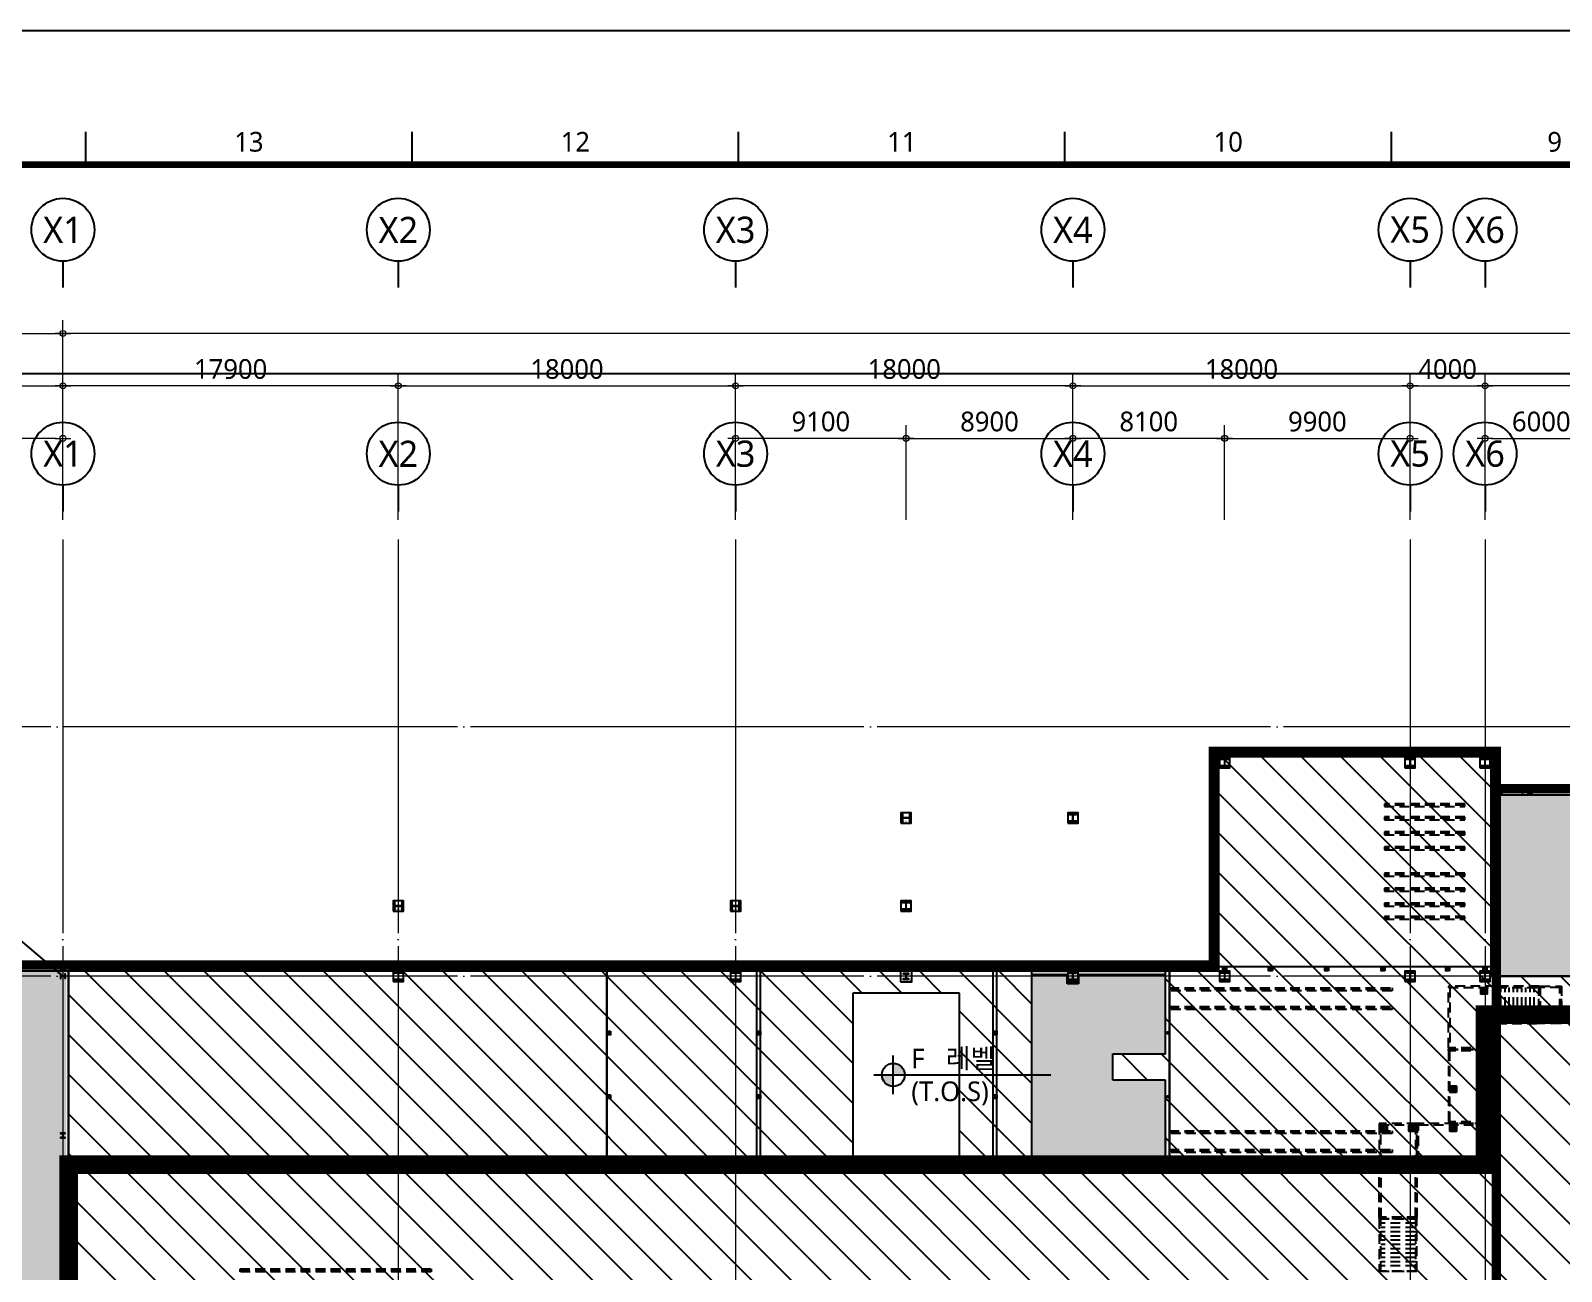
# Model space of a CAD drawing. Header units: millimetres. Extents: x -17369 to 294000, y -718917 to 220315.
# Drawn here: x 57725 to 139422, y -242100 to -175892 of the extents above; entities that cross this region are included whole.
import ezdxf
from ezdxf.enums import TextEntityAlignment as Align

# ---------------------------------------------------------------- set-up
doc = ezdxf.new("R2010")
doc.units = ezdxf.units.MM
doc.header["$LTSCALE"] = 350
for name, pattern in [('CEN', [62, 60, -1, 0, -1]), ('H1', [1, 0.5, -0.5]), ('H12', [3, 2, -1]), ('HID', [2.3, 1.5, -0.8]), ('X-200-S-COL$0$CEN', [62, 60, -1, 0, -1]), ('X-200-S-COL$0$HID', [2.3, 1.5, -0.8])]:
    doc.linetypes.add(name, pattern=pattern)
doc.layers.get('Defpoints').update_dxf_attribs({"color": 181})
for name, color, linetype in [('0-THK200 RC SLAB영역', 51, 'H12'), ('0-THK200 SFRC SLAB영역', 211, 'H12'), ('0-THK300 RC SFRC SLAB영역', 2, 'H12'), ('0-하중영역-AGV', 1, 'H1'), ('0_RC-SLAB', 7, 'Continuous'), ('0_SFRC-SLAB', 3, 'Continuous'), ('Bolt', 142, 'Continuous'), ('Bubble', 3, 'Continuous'), ('CenA', 13, 'CEN'), ('FORM$0$KIA-Form$2$A-FORM', 7, 'Continuous'), ('H-Col', 2, 'Continuous'), ('level P', 7, 'Continuous'), ('PD', 6, 'Continuous'), ('PERI-OUT', 9, 'Continuous'), ('Plate', 7, 'Continuous'), ('Sol', 253, 'Continuous'), ('ST', 9, 'Continuous'), ('title', 7, 'Continuous'), ('X-200-S-COL$0$Cen', 1, 'X-200-S-COL$0$CEN'), ('X-200-S-COL$0$H-Col', 3, 'Continuous'), ('X-200-S-COL$0$H-매설빔(150x150)', 2, 'Continuous'), ('X-200-S-COL$0$STUD', 4, 'Continuous')]:
    doc.layers.add(name, color=color, linetype=linetype)
doc.layers.add('DIM', color=1, linetype='Continuous', lineweight=5)
for name, color, linetype, plot in [('X-200-S-COL$0$Defpoint', 171, 'Continuous', False), ('X-200-S-COL$0$P-Line', 144, 'Continuous', False), ('X-200-S-COL$0$PERI-OUT', 17, 'Continuous', False)]:
    doc.layers.add(name, color=color, linetype=linetype, plot=plot)
doc.styles.add('FORM$0$맑은고딕', font='malgun.ttf')
doc.styles.add('맑은고딕', font='malgun.ttf')

# ---------------------------------------------------------------- blocks, each defined once
blk = doc.blocks.new('X-200-S-COL$0$Form-Bo')
blk.add_lwpolyline([(0, 207900), (294000, 207900), (294000, 0), (0, 0)], close=True)
blk = doc.blocks.new('X-200-S-COL$0$H-400x400x13x21')
at = {"color": 0}
blk.add_lwpolyline([(200, -200), (200, -179), (28.5, -179, -0.4142136), (6.5, -157), (6.5, 157, -0.4142136), (28.5, 179), (200, 179), (200, 200), (-200, 200), (-200, 179), (-28.5, 179, -0.4142136), (-6.5, 157), (-6.5, -157, -0.4142136), (-28.5, -179), (-200, -179), (-200, -200)], format="xyb", close=True, dxfattribs=at)
blk = doc.blocks.new('X-200-S-COL$0$H-250x250x9x14')
at = {"color": 0, "linetype": 'ByBlock'}
blk.add_lwpolyline([(20.5, 111), (125, 111), (125, 125), (-125, 125), (-125, 111), (-20.5, 111, -0.4142136), (-4.5, 95), (-4.5, -95, -0.4142136), (-20.5, -111), (-125, -111), (-125, -125), (125, -125), (125, -111), (20.5, -111, -0.4142136), (4.5, -95), (4.5, 95, -0.4142136)], format="xyb", close=True, dxfattribs=at)
blk = doc.blocks.new('X-200-S-COL$0$H-300x300x10x15')
at = {"color": 0, "linetype": 'ByBlock', "ltscale": 0.5}
blk.add_lwpolyline([(23, -135, -0.414214), (5, -117), (5, 117, -0.414214), (23, 135), (150, 135), (150, 150), (-150, 150), (-150, 135), (-23, 135, -0.414214), (-5, 117), (-5, -117, -0.414214), (-23, -135), (-150, -135), (-150, -150), (150, -150), (150, -135)], format="xyb", close=True, dxfattribs=at)
blk = doc.blocks.new('X-200-S-COL$0$1F COLUMN_231010')
at = {"layer": 'X-200-S-COL$0$H-Col', "color": 0}
for p in [(121450, 168843), (131350, 168843), (135350, 168843), (113350, 165893), (104450, 161193), (77350, 157443), (95350, 157443), (113350, 157443), (135350, 157443)]:
    blk.add_blockref('X-200-S-COL$0$H-400x400x13x21', p, dxfattribs=at)
for name, p, rotation in [('X-200-S-COL$0$H-400x400x13x21', (104450, 165893), 90), ('X-200-S-COL$0$H-400x400x13x21', (77350, 161193), 90), ('X-200-S-COL$0$H-400x400x13x21', (95350, 161193), 90), ('X-200-S-COL$0$H-250x250x9x14', (59450, 157443), 90), ('X-200-S-COL$0$H-300x300x10x15', (104450, 157443), 180), ('X-200-S-COL$0$H-400x400x13x21', (121450, 157443), 180), ('X-200-S-COL$0$H-400x400x13x21', (131350, 157443), 180), ('X-200-S-COL$0$H-250x250x9x14', (59450, 148943), 180)]:
    blk.add_blockref(name, p, dxfattribs=dict(at, rotation=rotation))
blk = doc.blocks.new('X-200-S-COL$0$PERIMITER_231026')
at = {"layer": 'X-200-S-COL$0$P-Line'}
blk.add_lwpolyline([(135850, 167123), (135850, 157943)], dxfattribs=at)
at = {"layer": 'X-200-S-COL$0$PERI-OUT'}
for p, q in [((135680, 167123), (141020, 167123)), ((135850, 167343), (140800, 167343))]:
    blk.add_line(p, q, dxfattribs=at)
for points in [[(140800, 167343), (140800, 171293), (177580, 171293), (177580, 176343), (200030, 179093), (224980, 179093), (224980, 150943), (222400, 150943), (222400, 54231), (217203, 49143), (207930, 49143), (207930, 39143), (58950, 39143), (58950, 49143), (45650, 49143), (45650, 98043), (39480, 98043), (39480, 139943), (49950, 139943), (49950, 157943), (120950, 157943), (120950, 169343), (135850, 169343), (135850, 167343)], [(141020, 167123), (141020, 171073), (177800, 171073), (177800, 176148), (200043, 178873), (224760, 178873), (224760, 151163), (222230, 151163), (222230, 54303), (217134, 49313), (207710, 49313), (207710, 39363), (59170, 39363), (59170, 49363), (45870, 49363), (45870, 98263), (39650, 98263), (39650, 139723), (50170, 139723), (50170, 157723), (121120, 157723), (121125, 169173), (135680, 169173), (135680, 167123)]]:
    blk.add_lwpolyline(points, dxfattribs=at)
blk = doc.blocks.new('X-200-S-COL$0$ZONE#1 BEAM')
at = {"layer": 'X-200-S-COL$0$H-매설빔(150x150)', "color": 0, "linetype": 'ByBlock', "lineweight": -2}
for p, q in [((41150, 17300), (53035, 17300)), ((41150, 16300), (53035, 16300)), ((41150, 9675), (53035, 9675)), ((41150, 8675), (53035, 8675)), ((-8445, 2305), (1755, 2305)), ((-8445, 1005), (1755, 1005)), ((46875, -1550), (51875, -1550)), ((51875, -1550), (46875, -1550)), ((45590, -7670), (51490, -7670)), ((25370, -20650), (35500, -20650)), ((39070, -20650), (44200, -20650)), ((25370, -21650), (35500, -21650)), ((39070, -21650), (44200, -21650)), ((44080, -23500), (46965, -23500)), ((-380, -24500), (2620, -24500)), ((22550, -24455), (25550, -24455)), ((28405, -24455), (35200, -24455)), ((49905, -24300), (54905, -24300)), ((38025, -24610), (41505, -24610)), ((49905, -25300), (54905, -25300)), ((-380, -25500), (2620, -25500)), ((22550, -25455), (25550, -25455)), ((28405, -25455), (35200, -25455)), ((-7850, -26350), (54550, -26350)), ((-7850, -27650), (54550, -27650)), ((-380, -28500), (2620, -28500)), ((22550, -28545), (25550, -28545)), ((28405, -28545), (35200, -28545)), ((38025, -29390), (41505, -29390)), ((-380, -29500), (2620, -29500)), ((22550, -29545), (25550, -29545)), ((28405, -29545), (35200, -29545)), ((44080, -30500), (46965, -30500)), ((25370, -32350), (35500, -32350)), ((39070, -32350), (44200, -32350)), ((25370, -33350), (35500, -33350)), ((39070, -33350), (44200, -33350)), ((-1335, -45555), (31275, -45555)), ((38500, -45450), (43000, -45450)), ((38500, -46450), (43000, -46450)), ((32410, -46650), (37170, -46650)), ((-7875, -47600), (54525, -47600)), ((-7875, -48900), (54525, -48900)), ((-5855, -49950), (-1955, -49950)), ((32410, -49850), (37170, -49850)), ((38500, -50050), (43000, -50050)), ((49880, -49950), (54880, -49950)), ((-5855, -50950), (-1955, -50950)), ((-1335, -50940), (31275, -50940)), ((38500, -51050), (43000, -51050)), ((49880, -50950), (54880, -50950))]:
    blk.add_line(p, q, dxfattribs=at)
for points in [[(53035, 17375), (53035, 17225), (41150, 17225), (41150, 17375)], [(53035, 16375), (53035, 16225), (41150, 16225), (41150, 16375)], [(53035, 9750), (53035, 9600), (41150, 9600), (41150, 9750)], [(53035, 8750), (53035, 8600), (41150, 8600), (41150, 8750)], [(1755, 2380), (1755, 2230), (-8445, 2230), (-8445, 2380)], [(1755, 1080), (1755, 930), (-8445, 930), (-8445, 1080)], [(51875, -1475), (51875, -1625), (46875, -1625), (46875, -1475)], [(51490, -7595), (51490, -7745), (45590, -7745), (45590, -7595)], [(35500, -20575), (35500, -20725), (25370, -20725), (25370, -20575)], [(44200, -20575), (44200, -20725), (39070, -20725), (39070, -20575)], [(35500, -21575), (35500, -21725), (25370, -21725), (25370, -21575)], [(44200, -21575), (44200, -21725), (39070, -21725), (39070, -21575)], [(46965, -23425), (46965, -23575), (44080, -23575), (44080, -23425)], [(2620, -24425), (2620, -24575), (-380, -24575), (-380, -24425)], [(25550, -24380), (25550, -24530), (22550, -24530), (22550, -24380)], [(35200, -24380), (35200, -24530), (28405, -24530), (28405, -24380)], [(54905, -24225), (54905, -24375), (49905, -24375), (49905, -24225)], [(41505, -24535), (41505, -24685), (38025, -24685), (38025, -24535)], [(54905, -25225), (54905, -25375), (49905, -25375), (49905, -25225)], [(2620, -25425), (2620, -25575), (-380, -25575), (-380, -25425)], [(25550, -25380), (25550, -25530), (22550, -25530), (22550, -25380)], [(35200, -25380), (35200, -25530), (28405, -25530), (28405, -25380)], [(54550, -26275), (54550, -26425), (-7850, -26425), (-7850, -26275)], [(54550, -27575), (54550, -27725), (-7850, -27725), (-7850, -27575)], [(2620, -28425), (2620, -28575), (-380, -28575), (-380, -28425)], [(25550, -28470), (25550, -28620), (22550, -28620), (22550, -28470)], [(35200, -28470), (35200, -28620), (28405, -28620), (28405, -28470)], [(41505, -29315), (41505, -29465), (38025, -29465), (38025, -29315)], [(2620, -29425), (2620, -29575), (-380, -29575), (-380, -29425)], [(25550, -29470), (25550, -29620), (22550, -29620), (22550, -29470)], [(35200, -29470), (35200, -29620), (28405, -29620), (28405, -29470)], [(46965, -30425), (46965, -30575), (44080, -30575), (44080, -30425)], [(35500, -32275), (35500, -32425), (25370, -32425), (25370, -32275)], [(44200, -32275), (44200, -32425), (39070, -32425), (39070, -32275)], [(35500, -33275), (35500, -33425), (25370, -33425), (25370, -33275)], [(44200, -33275), (44200, -33425), (39070, -33425), (39070, -33275)], [(31275, -45480), (31275, -45630), (-1335, -45630), (-1335, -45480)], [(43000, -45375), (43000, -45525), (38500, -45525), (38500, -45375)], [(43000, -46375), (43000, -46525), (38500, -46525), (38500, -46375)], [(37170, -46575), (37170, -46725), (32410, -46725), (32410, -46575)], [(54525, -47525), (54525, -47675), (-7875, -47675), (-7875, -47525)], [(54525, -48825), (54525, -48975), (-7875, -48975), (-7875, -48825)], [(37170, -49925), (37170, -49775), (32410, -49775), (32410, -49925)], [(-1955, -50025), (-1955, -49875), (-5855, -49875), (-5855, -50025)], [(43000, -50125), (43000, -49975), (38500, -49975), (38500, -50125)], [(54880, -50025), (54880, -49875), (49880, -49875), (49880, -50025)], [(-1955, -51025), (-1955, -50875), (-5855, -50875), (-5855, -51025)], [(31275, -50865), (31275, -51015), (-1335, -51015), (-1335, -50865)], [(43000, -51125), (43000, -50975), (38500, -50975), (38500, -51125)], [(54880, -51025), (54880, -50875), (49880, -50875), (49880, -51025)]]:
    blk.add_lwpolyline(points, close=True, dxfattribs=at)
blk = doc.blocks.new('X-200-S-COL$0$DL BEAM')
at = {"layer": 'X-200-S-COL$0$H-매설빔(150x150)', "color": 0, "linetype": 'ByBlock', "lineweight": -2}
for p, q in [((-1075, -2275), (-5375, -2275)), ((-1075, -2975), (-5375, -2975)), ((-1075, -3775), (-5375, -3775)), ((-1075, -4575), (-5375, -4575)), ((-1075, -5985), (-5375, -5985)), ((-1075, -6785), (-5375, -6785)), ((-1075, -7585), (-5375, -7585)), ((-1075, -8285), (-5375, -8285))]:
    blk.add_line(p, q, dxfattribs=at)
for points in [[(-5375, -2200), (-5375, -2350), (-1075, -2350), (-1075, -2200)], [(-5375, -2900), (-5375, -3050), (-1075, -3050), (-1075, -2900)], [(-5375, -3700), (-5375, -3850), (-1075, -3850), (-1075, -3700)], [(-5375, -4500), (-5375, -4650), (-1075, -4650), (-1075, -4500)], [(-5375, -5910), (-5375, -6060), (-1075, -6060), (-1075, -5910)], [(-5375, -6710), (-5375, -6860), (-1075, -6860), (-1075, -6710)], [(-5375, -7510), (-5375, -7660), (-1075, -7660), (-1075, -7510)], [(-5375, -8210), (-5375, -8360), (-1075, -8360), (-1075, -8210)]]:
    blk.add_lwpolyline(points, close=True, dxfattribs=at)
blk = doc.blocks.new('DIMDOT')
at = {"color": 0, "linetype": 'ByBlock'}
blk.add_line((-1.2, 0), (1.2, 0), dxfattribs=at)
at = {"color": 3}
blk.add_circle((0, 0), 0.45, dxfattribs=at)
blk = doc.blocks.new('VIP-COL-PLN-THIN')
at = {"layer": 'Bolt', "color": 251}
for p, q in [((-173, 50), (-107, 50)), ((-161, 140), (-119, 140)), ((-140, 119), (-140, 161)), ((-140, 86), (-140, 14)), ((107, 50), (173, 50)), ((161, 140), (119, 140)), ((140, 119), (140, 161)), ((140, 86), (140, 14)), ((-173, -50), (-107, -50)), ((-161, -140), (-119, -140)), ((-140, -14), (-140, -86)), ((-140, -119), (-140, -161)), ((107, -50), (173, -50)), ((119, -50), (161, -50)), ((161, -140), (119, -140)), ((140, -14), (140, -86)), ((140, -119), (140, -161))]:
    blk.add_line(p, q, dxfattribs=at)
at = {"layer": 'Bolt'}
for p, q in [((-161, 50), (-119, 50)), ((-140, 71), (-140, 29)), ((119, 50), (161, 50)), ((140, 71), (140, 29)), ((-161, -50), (-119, -50)), ((-140, -29), (-140, -71)), ((140, -29), (140, -71))]:
    blk.add_line(p, q, dxfattribs=at)
at = {"layer": 'Bolt', "color": 250}
for points in [[(-122, 40), (-122, 60), (-140, 71), (-158, 60), (-158, 40), (-140, 29), (-122, 40)], [(158, 40), (158, 60), (140, 71), (122, 60), (122, 40), (140, 29), (158, 40)], [(-122, -60), (-122, -40), (-140, -29), (-158, -40), (-158, -60), (-140, -71), (-122, -60)], [(158, -60), (158, -40), (140, -29), (122, -40), (122, -60), (140, -71), (158, -60)]]:
    blk.add_lwpolyline(points, dxfattribs=at)
for centre, radius in [((-140, 50), 18), ((-140, 50), 13), ((-140, 50), 12), ((-140, 50), 10.4), ((-140, 140), 9), ((140, 50), 18), ((140, 50), 13), ((140, 50), 12), ((140, 50), 10.4), ((140, 140), 9), ((-140, -50), 18), ((-140, -50), 13), ((-140, -50), 12), ((-140, -50), 10.4), ((-140, -140), 9), ((140, -50), 18), ((140, -50), 13), ((140, -50), 12), ((140, -50), 10.4), ((140, -140), 9)]:
    blk.add_circle(centre, radius, dxfattribs=at)
at = {"layer": 'CenA', "color": 250}
for p, q in [((-200, 0), (200, 0)), ((200, 0), (-200, 0)), ((0, -185), (0, 185)), ((0, -125), (0, 125))]:
    blk.add_line(p, q, dxfattribs=at)
at = {"layer": 'H-Col', "color": 6}
blk.add_lwpolyline([(88, 100, -0.414214), (100, 88), (100, -88, -0.414214), (88, -100), (-88, -100, -0.414214), (-100, -88), (-100, 88, -0.414214), (-88, 100)], format="xyb", close=True, dxfattribs=at)
at = {"layer": 'H-Col', "color": 8}
blk.add_lwpolyline([(88, 94, -0.414214), (94, 88), (94, -88, -0.414214), (88, -94), (-88, -94, -0.414214), (-94, -88), (-94, 88, -0.414214), (-88, 94)], format="xyb", close=True, dxfattribs=at)
at = {"layer": 'H-Col', "color": 250}
for points in [[(62, 166), (62, 101), (-63, 101), (-63, 166), (-61, 166, -0.388879), (-57, 162), (-53, 114, 0.388879), (-45, 107), (45, 107, 0.388879), (53, 114), (57, 162, -0.388879), (61, 166)], [(62, -166), (62, -101), (-63, -101), (-63, -166), (-61, -166, 0.388879), (-57, -162), (-53, -114, -0.388879), (-45, -107), (45, -107, -0.388879), (53, -114), (57, -162, 0.388879), (61, -166)]]:
    blk.add_lwpolyline(points, format="xyb", close=True, dxfattribs=at)
at = {"layer": 'Plate', "color": 250}
for points in [[(-165, 175), (165, 175), (175, 165), (175, -165), (165, -175), (-165, -175), (-175, -165), (-175, 165)], [(165, 100), (-165, 100), (-175, 90), (-175, -90), (-165, -100), (165, -100), (175, -90), (175, 90)]]:
    blk.add_lwpolyline(points, close=True, dxfattribs=at)
blk = doc.blocks.new('X-200-S-COL$0$Stud')
at = {"color": 250}
for p, q in [((-94, -94), (94, 94)), ((-94, 94), (94, -94))]:
    blk.add_line(p, q, dxfattribs=at)
blk.add_lwpolyline([(100, -100), (-100, -100), (-100, 100), (100, 100)], close=True)
at = {"color": 6}
blk.add_lwpolyline([(94, -94), (-94, -94), (-94, 94), (94, 94)], close=True, dxfattribs=at)
blk = doc.blocks.new('X-200-S-COL$0$Stud-150x150x6')
at = {"color": 250}
for p, q in [((-69, -69), (69, 69)), ((-69, 69), (69, -69))]:
    blk.add_line(p, q, dxfattribs=at)
blk.add_lwpolyline([(75, -75), (-75, -75), (-75, 75), (75, 75)], close=True)
at = {"color": 6}
blk.add_lwpolyline([(69, -69), (-69, -69), (-69, 69), (69, 69)], close=True, dxfattribs=at)
blk = doc.blocks.new('X-200-S-COL$0$Stud-100x100x6')
at = {"color": 250}
for p, q in [((44, -44), (-44, 44)), ((-44, -44), (44, 44))]:
    blk.add_line(p, q, dxfattribs=at)
blk.add_lwpolyline([(50, 50), (50, -50), (-50, -50), (-50, 50)], close=True)
at = {"color": 6}
blk.add_lwpolyline([(44, 44), (44, -44), (-44, -44), (-44, 44)], close=True, dxfattribs=at)

msp = doc.modelspace()

# ---------------------------------------------------------------- hatches: boundary and pattern name
at = {"linetype": 'ByBlock'}
h = msp.add_hatch(color=256, dxfattribs=at)
h.paths.add_polyline_path([(103766.3, -231003.3), (103766.3, -231615.8), (104378.8, -231615.8, 0.4142136)])
h.paths.add_polyline_path([(103766.3, -231615.8), (103153.8, -231615.8, 0.4142136), (103766.3, -232228.3)])
at = {"layer": '0-THK200 RC SLAB영역'}
h = msp.add_hatch(color=256, dxfattribs=at)
h.dxf.hatch_style = 1
h.paths.add_polyline_path([(135950, -216349.8), (140700, -216349.8), (140700, -212399.8), (177450, -212399.8), (177480, -207361.3), (200023.9, -204599.8), (225080, -204599.8), (225080, -232949.8), (222500, -232949.8), (222500, -255699.8), (222230, -255699.8), (222230, -244449.8), (207430, -244449.8), (207430, -226349.8), (135950, -226349.8)])
at = {"layer": '0-THK200 SFRC SLAB영역'}
h = msp.add_hatch(color=256, dxfattribs=at)
h.dxf.hatch_style = 1
h.paths.add_polyline_path([(49850, -225749.8), (59631.6, -225749.8), (59631.6, -244649.8), (65650, -244649.8), (65650, -288049.8), (75300, -288049.8), (75300, -290949.8), (66850, -290949.8), (66850, -298249.8), (135950, -298249.8), (135950, -344769.8), (58850, -344769.8), (58850, -334749.8), (45550, -334749.8), (45550, -285849.8), (39380, -285849.8), (39380, -243749.8), (49850, -243749.8)])
h.paths.add_polyline_path([(77350, -316249.8), (135350, -316249.8), (135350, -328149.8), (77350, -328149.8)], flags=16)
h.paths.add_polyline_path([(77350, -316249.8), (77350, -328149.8), (135350, -328149.8), (135350, -316249.8)], flags=0)
h.paths.add_polyline_path([(59170, -333874.8), (77625, -333874.8), (77625, -334349.8), (85500, -334349.8), (85500, -344429.8), (59170, -344429.8)], flags=16)
h.paths.add_polyline_path([(45870, -324299.8), (62650, -324299.8), (62650, -313849.8), (45870, -313849.8)], flags=16)
h = msp.add_hatch(color=256, dxfattribs=at)
h.dxf.hatch_style = 1
h.paths.add_polyline_path([(111150, -226069.8), (111150, -236404.8), (118400, -236404.8), (118300, -231889.8), (115490, -231889.8), (115490, -230497.3), (118300, -230494.8), (118300, -226043.8)])
at = {"layer": '0-THK300 RC SFRC SLAB영역'}
h = msp.add_hatch(dxfattribs=at)
h.set_pattern_fill('_USER', color=256, scale=1500, angle=135, pattern_type=0)
h.set_pattern_definition([(135, (0, 0), (-1060.66, -1060.66), [])])
h.paths.add_polyline_path([(59750, -226069.8), (111150, -226069.8), (111150, -236274.8), (112250, -236274.8), (112250, -236074.8), (117200, -236074.8), (117200, -236274.8), (118300, -236274.8), (118300, -231889.8), (115490, -231889.8), (115490, -230494.8), (118300, -230494.8), (118300, -226069.8), (121120, -226069.8), (121120, -214619.8), (135680, -214619.8), (135680, -226349.8), (207430, -226349.8), (207430, -244449.8), (222230, -244449.8), (222230, -255699.8), (207430, -255699.8), (207430, -260249.8), (141350, -260249.8), (141350, -275939.8), (141435, -275939.8), (141435, -279709.8), (140835, -279709.8), (140835, -288239.8), (141045.3, -288239.8), (141348.7, -288543.2), (141348.5, -298249.8), (66850, -298249.8), (66850, -290949.8), (75300, -290949.8), (75300, -288049.8), (76900, -288049.8), (76900, -275049.8), (75300, -275049.8), (75300, -272449.8), (76900, -272449.8), (76900, -256449.8), (81680, -256449.8), (81680, -255849.8), (87250, -255849.8), (87250, -251049.8), (135150, -251049.8), (135150, -246149.8), (123704, -246149.8), (123500, -245945.8), (123500, -245149.8), (119400, -245149.8), (119400, -246149.8), (86872, -246149.8), (75350, -246149.8), (75350, -244299.8), (66850, -244299.8), (66850, -244649.8), (65650, -244649.8), (59750, -244649.8)])
h.paths.add_polyline_path([(118650, -272244.8), (118650, -291444.8), (126800, -291444.8), (126800, -290844.8), (132650, -290844.8), (132650, -286544.8), (130950, -286544.8), (130950, -278344.8), (132650, -278344.8), (132650, -272844.8), (126800, -272844.8), (126800, -272244.8)], flags=16)
h.paths.add_polyline_path([(101600, -227254.8), (101600, -235954.8), (107300, -235954.8), (107300, -227254.8)], flags=16)
at = {"layer": 'Sol'}
h = msp.add_hatch(color=256, dxfattribs=at)
h.dxf.hatch_style = 1
h.paths.add_polyline_path([(118570, -344429.8), (116250, -344429.8), (116250, -344649.8), (118570, -344649.8)])
h.paths.add_polyline_path([(174720, -344429.8), (172550, -344429.8), (172550, -344649.8), (174720, -344649.8)])
h.paths.add_polyline_path([(170450, -344429.8), (170450, -344649.8), (171450, -344649.8), (171450, -344429.8)])
h.paths.add_polyline_path([(163550, -344429.8), (163550, -344649.8), (165450, -344649.8), (165450, -344429.8)])
h.paths.add_polyline_path([(162450, -344649.8), (162450, -344429.8), (129130, -344429.8), (129130, -344649.8)])
h.paths.add_polyline_path([(73450, -344429.8), (73450, -344649.8), (115150, -344649.8), (115150, -344429.8)])
h.paths.add_polyline_path([(56150, -334429.8), (56150, -334649.8), (57350, -334649.8), (57350, -334429.8)])
h.paths.add_polyline_path([(45870, -323349.8), (45650, -323349.8), (45650, -334649.8), (52150, -334649.8), (52150, -334429.8), (45870, -334429.8)])
h.paths.add_polyline_path([(45870, -312749.8), (45650, -312749.8), (45650, -321349.8), (45870, -321349.8)])
h.paths.add_polyline_path([(45870, -304149.8), (45650, -304149.8), (45650, -307749.8), (45870, -307749.8)])
h.paths.add_polyline_path([(44800, -285529.8), (44800, -285749.8), (45650, -285749.8), (45650, -303049.8), (45870, -303049.8), (45870, -285529.8)])
h.paths.add_polyline_path([(45800, -243849.8), (45800, -244069.8), (46500, -244069.8), (46500, -243849.8)])
h.paths.add_polyline_path([(40800, -244069.8), (40800, -243849.8), (39480, -243849.8), (39480, -285749.8), (40800, -285749.8), (40800, -285529.8), (39650, -285529.8), (39650, -244069.8)])
h.paths.add_polyline_path([(50170, -238649.8), (49950, -238649.8), (49950, -243849.8), (47600, -243849.8), (47600, -244069.8), (50170, -244069.8)])
h.paths.add_polyline_path([(50170, -235949.8), (49950, -235949.8), (49950, -236849.8), (50170, -236849.8)])
h.paths.add_polyline_path([(50170, -228749.8), (49950, -228749.8), (49950, -235049.8), (50170, -235049.8)])
h.paths.add_polyline_path([(67250, -226069.8), (67250, -225849.8), (49950, -225849.8), (49950, -226949.8), (50170, -226949.8), (50170, -226069.8)])
h.paths.add_polyline_path([(109850, -226069.8), (109850, -225849.8), (68350, -225849.8), (68350, -226069.8)])
h.paths.add_polyline_path([(135680, -216669.8), (136250, -216669.8), (136250, -216449.8), (135850, -216449.8), (135850, -214449.8), (120950, -214449.8), (120950, -217624.8), (121120, -217624.8), (121120, -214619.8), (135680, -214619.8)])
h.paths.add_polyline_path([(137850, -216449.8), (137350, -216449.8), (137350, -216669.8), (137850, -216669.8)])
h.paths.add_polyline_path([(177800, -211849.8), (177580, -211849.8), (177580, -212499.8), (140800, -212499.8), (140800, -216449.8), (140350, -216449.8), (140350, -216669.8), (141020, -216669.8), (141020, -212719.8), (177800, -212719.8)])
h.paths.add_polyline_path([(224760, -205949.8), (224980, -205949.8), (224980, -204699.8), (200030, -204699.8), (177580, -207449.8), (177580, -208449.8), (177800, -208449.8), (177800, -207644.5), (200043.4, -204919.8), (224760, -204919.8)])
h.paths.add_polyline_path([(207930, -338049.8), (207710, -338049.8), (207710, -344429.8), (185280, -344429.8), (185280, -344649.8), (207930, -344649.8)])
h.paths.add_polyline_path([(208030, -334649.8), (208030, -334479.8), (207710, -334479.8), (207710, -336949.8), (207930, -336949.8), (207930, -334649.8)])
h.paths.add_polyline_path([(222400, -319174.8), (222230, -319174.8), (222230, -329489.9), (217133.9, -334479.8), (209130, -334479.8), (209130, -334649.8), (217203.3, -334649.8), (222400, -329561.4)])
h.paths.add_polyline_path([(222400, -294324.8), (222230, -294324.8), (222230, -317174.8), (222400, -317174.8)])
h.paths.add_polyline_path([(222400, -286174.8), (222230, -286174.8), (222230, -292324.8), (222400, -292324.8)])
h.paths.add_polyline_path([(222400, -276324.8), (222230, -276324.8), (222230, -283374.8), (222400, -283374.8)])
h.paths.add_polyline_path([(222400, -239624.8), (222230, -239624.8), (222230, -274324.8), (222400, -274324.8)])
h.paths.add_polyline_path([(222230, -238524.8), (222400, -238524.8), (222400, -232849.8), (224980, -232849.8), (224980, -210949.8), (224760, -210949.8), (224760, -232629.8), (222230, -232629.8)])
h.paths.add_polyline_path([(67350, -344429.8), (67350, -344649.8), (69450, -344649.8), (69450, -344429.8)])
h.paths.add_polyline_path([(66250, -344649.8), (66250, -344429.8), (59170, -344429.8), (59170, -334429.8), (58450, -334429.8), (58450, -334649.8), (58950, -334649.8), (58950, -344649.8)])
h.paths.add_polyline_path([(120950, -222824.8), (121120, -222824.8), (121120, -219624.8), (120950, -219624.8)])
h.paths.add_polyline_path([(121120, -223924.8), (120950, -223924.8), (120950, -225849.8), (110950, -225849.8), (110950, -226069.8), (121120, -226069.8)])

# ---------------------------------------------------------------- linework, layer by layer
at = {"linetype": 'ByBlock'}
msp.add_line((103766.3, -232648.3), (103766.3, -230583.3), dxfattribs=at)
msp.add_lwpolyline([(23653, -194194), (253797.2, -194194), (253797.2, -352117.2), (23653, -352117.2)], close=True)
at = {"const_width": 500}
msp.add_lwpolyline([(49850, -225749.8), (120850, -225749.8), (120850, -214349.8), (135950, -214349.8), (135950, -216349.8), (140700, -216349.8), (140700, -212399.8), (177480, -212399.8), (177480, -207361.3), (200023.9, -204599.8), (225080, -204599.8), (225080, -232949.8), (222500, -232949.8), (222500, -329593.3), (217124.3, -334969.1), (208030, -334969.1), (208030, -344769.8), (58850, -344769.8), (58850, -334649.8), (45550, -334749.8), (45550, -285849.8), (39380, -285849.8), (39380, -243749.8), (49850, -243749.8)], close=True, dxfattribs=at)
at = {"linetype": 'ByBlock'}
msp.add_circle((103766.3, -231615.8), 612.5, dxfattribs=at)
at = {"layer": '0-THK200 SFRC SLAB영역'}
for points in [[(135950, -216349.8), (140700, -216349.8), (140700, -212399.8), (177450, -212399.8), (177480, -207361.3), (200023.9, -204599.8), (225080, -204599.8), (225080, -232949.8), (222500, -232949.8), (222500, -255699.8), (222230, -255699.8), (222230, -244449.8), (207430, -244449.8), (207430, -226349.8), (135950, -226349.8)], [(101600, -227254.8), (101600, -235954.8), (107300, -235954.8), (107300, -227254.8)]]:
    msp.add_lwpolyline(points, close=True, dxfattribs=at)
at = {"layer": '0-THK200 SFRC SLAB영역', "const_width": 500}
msp.add_lwpolyline([(135950, -214349.8), (135950, -298249.8)], dxfattribs=at)
at = {"layer": '0-THK200 SFRC SLAB영역'}
msp.add_lwpolyline([(135680, -226349.8), (135950, -216349.8), (135950, -226349.8)], dxfattribs=at)
at = {"layer": '0-THK300 RC SFRC SLAB영역'}
msp.add_lwpolyline([(59750, -244649.8), (59750, -226069.8), (111150, -226069.8), (111150, -236274.8), (112250, -236274.8), (112250, -236074.8), (117200, -236074.8), (117200, -236274.8), (118300, -236274.8), (118300, -231889.8), (115490, -231889.8), (115490, -230494.8), (118300, -230494.8), (118300, -226069.8), (121120, -226069.8), (121120, -214619.8), (135680, -214619.8), (135680, -226349.8), (207430, -226349.8)], dxfattribs=at)
at = {"layer": '0-THK300 RC SFRC SLAB영역', "linetype": 'ByBlock'}
for points in [[(121120, -214619.8), (135680, -214619.8)], [(121120, -226069.8), (121120, -214619.8)], [(135680, -214619.8), (135680, -226349.8)], [(59750, -226069.8), (111150, -226069.8)], [(59750, -244649.8), (59750, -226069.8)], [(111150, -226069.8), (111150, -236274.8)], [(118300, -226069.8), (121120, -226069.8)], [(118300, -230494.8), (118300, -226069.8)], [(135680, -226349.8), (207430, -226349.8)], [(101600, -227254.8), (101600, -235954.8)], [(107300, -227254.8), (101600, -227254.8)], [(107300, -235954.8), (107300, -227254.8)], [(115490, -230494.8), (118300, -230494.8)], [(115490, -231889.8), (115490, -230494.8)], [(118300, -231889.8), (115490, -231889.8)], [(118300, -236274.8), (118300, -231889.8)], [(101600, -235954.8), (107300, -235954.8)], [(112250, -236074.8), (117200, -236074.8)], [(112250, -236274.8), (112250, -236074.8)], [(117200, -236074.8), (117200, -236274.8)], [(111150, -236274.8), (112250, -236274.8)], [(117200, -236274.8), (118300, -236274.8)]]:
    msp.add_lwpolyline(points, dxfattribs=at)
at = {"layer": '0-THK300 RC SFRC SLAB영역'}
msp.add_lwpolyline([(101600, -227254.8), (101600, -235954.8), (107300, -235954.8), (107300, -227254.8)], close=True, dxfattribs=at)
msp.add_lwpolyline([(101600, -227254.8), (101600, -235954.8), (107300, -235954.8), (107300, -227254.8)], close=True, dxfattribs=at)
at = {"layer": '0-하중영역-AGV', "linetype": 'CEN', "const_width": 1000}
msp.add_lwpolyline([(141020, -307249.8), (135350, -307249.8), (135350, -313249.8), (69050, -313249.8), (69050, -323849.8), (63050, -323849.8), (63050, -313249.8), (45870, -313249.8), (45870, -285749.8), (56950, -285749.8), (56950, -279944.8), (59650, -279944.8), (59650, -244649.8), (59750, -244649.8), (59750, -236404.8), (135350, -236404.8), (135350, -228404.8), (141350, -228404.8)], dxfattribs=at)
at = {"layer": '0_RC-SLAB'}
for p, q in [((135680, -226349.8), (135680, -216669.8)), ((135680, -216669.8), (141020, -216669.8)), ((118500, -226069.8), (88475, -226069.8)), ((88475, -226069.8), (88475, -236404.8)), ((118500, -236404.8), (118500, -226069.8)), ((141350, -226349.8), (135680, -226349.8)), ((88475, -236404.8), (118500, -236404.8))]:
    msp.add_line(p, q, dxfattribs=at)
at = {"layer": '0_RC-SLAB', "color": 4}
for p, q in [((113050, -226269.8), (111150, -226269.8)), ((111150, -226269.8), (111150, -236274.8)), ((113050, -226749.8), (113050, -226269.8)), ((118300, -226269.8), (113650, -226269.8)), ((113650, -226269.8), (113650, -226749.8)), ((118300, -230494.8), (118300, -226269.8)), ((113650, -226749.8), (113050, -226749.8)), ((115490, -231889.8), (115490, -230494.8)), ((115490, -230494.8), (118300, -230494.8)), ((117700, -231889.8), (115490, -231889.8)), ((118300, -231889.8), (117700, -231889.8)), ((118300, -236274.8), (118300, -231889.8)), ((112250, -236274.8), (112250, -236074.8)), ((112250, -236074.8), (117200, -236074.8)), ((117200, -236074.8), (117200, -236274.8)), ((111150, -236274.8), (112250, -236274.8)), ((117200, -236274.8), (118300, -236274.8))]:
    msp.add_line(p, q, dxfattribs=at)
at = {"layer": '0_SFRC-SLAB'}
for p, q in [((135680, -214619.8), (121120, -214619.8)), ((121120, -214619.8), (121120, -226069.8)), ((135680, -226349.8), (135680, -214619.8)), ((88475, -226069.8), (59750, -226069.8)), ((59750, -226069.8), (59750, -244649.8)), ((88475, -236404.8), (88475, -226069.8)), ((121120, -226069.8), (118500, -226069.8)), ((118500, -226069.8), (118500, -236404.8)), ((141350, -226349.8), (135680, -226349.8)), ((118500, -236404.8), (88475, -236404.8))]:
    msp.add_line(p, q, dxfattribs=at)
at = {"layer": 'Bubble', "color": 7}
for p, q in [((59450, -188199.8), (59450, -189599.8)), ((77350, -188199.8), (77350, -189599.8)), ((95350, -188199.8), (95350, -189599.8)), ((113350, -188199.8), (113350, -189599.8)), ((131350, -188199.8), (131350, -189599.8)), ((135350, -188199.8), (135350, -189599.8)), ((59450, -200146.6), (59450, -201546.6)), ((77350, -200146.6), (77350, -201546.6)), ((95350, -200146.6), (95350, -201546.6)), ((113350, -200146.6), (113350, -201546.6)), ((131350, -200146.6), (131350, -201546.6)), ((135350, -200146.6), (135350, -201546.6))]:
    msp.add_line(p, q, dxfattribs=at)
for centre in [(59450, -186519.8), (77350, -186519.8), (95350, -186519.8), (113350, -186519.8), (131350, -186519.8), (135350, -186519.8), (59450, -198466.6), (77350, -198466.6), (95350, -198466.6), (113350, -198466.6), (131350, -198466.6), (135350, -198466.6)]:
    msp.add_circle(centre, 1680, dxfattribs=at)
at = {"layer": 'Defpoints', "color": 3}
msp.add_lwpolyline([(0, -175892.4), (294000, -175892.4), (294000, -383792.4), (0, -383792.4)], close=True, dxfattribs=at)
at = {"layer": 'DIM', "color": 1, "transparency": 16777216}
for p, q in [((59450, -201999.8), (59450, -191349.8)), ((59450, -201999.8), (59450, -191349.8)), ((40250, -192049.8), (59100, -192049.8)), ((224080, -192049.8), (59800, -192049.8)), ((59450, -201999.8), (59450, -194149.8)), ((59450, -201999.8), (59450, -194149.8)), ((77350, -201999.8), (77350, -194149.8)), ((77350, -201999.8), (77350, -194149.8)), ((95350, -201999.8), (95350, -194149.8)), ((95350, -201999.8), (95350, -194149.8)), ((113350, -201999.8), (113350, -194149.8)), ((113350, -201999.8), (113350, -194149.8)), ((131350, -201999.8), (131350, -194149.8)), ((131350, -201999.8), (131350, -194149.8)), ((135350, -201999.8), (135350, -194149.8)), ((135350, -201999.8), (135350, -194149.8)), ((49050, -194849.8), (59100, -194849.8)), ((77000, -194849.8), (59800, -194849.8)), ((77700, -194849.8), (95000, -194849.8)), ((113000, -194849.8), (95700, -194849.8)), ((113700, -194849.8), (131000, -194849.8)), ((131700, -194849.8), (135000, -194849.8)), ((153000, -194849.8), (135700, -194849.8)), ((59100, -197649.8), (50800, -197649.8)), ((59450, -201999.8), (59450, -196949.8)), ((95350, -201999.8), (95350, -196949.8)), ((104100, -197649.8), (95700, -197649.8)), ((104450, -201999.8), (104450, -196949.8)), ((104450, -201999.8), (104450, -196949.8)), ((104800, -197649.8), (113000, -197649.8)), ((113350, -201999.8), (113350, -196949.8)), ((113350, -201999.8), (113350, -196949.8)), ((121100, -197649.8), (113700, -197649.8)), ((121450, -201999.8), (121450, -196949.8)), ((121450, -201999.8), (121450, -196949.8)), ((121800, -197649.8), (131000, -197649.8)), ((131350, -201999.8), (131350, -196949.8)), ((135350, -201999.8), (135350, -196949.8)), ((135700, -197649.8), (141000, -197649.8))]:
    msp.add_line(p, q, dxfattribs=at)
at = {"layer": 'FORM$0$KIA-Form$2$A-FORM'}
for p, q in [((60665.1, -183049.8), (60665.1, -181299.8)), ((78086.8, -183049.8), (78086.8, -181299.8)), ((95508.4, -183049.8), (95508.4, -181299.8)), ((112930.1, -183049.8), (112930.1, -181299.8)), ((130351.8, -183049.8), (130351.8, -181299.8))]:
    msp.add_line(p, q, dxfattribs=at)
at = {"layer": 'FORM$0$KIA-Form$2$A-FORM', "color": 6, "const_width": 350}
msp.add_lwpolyline([(287147, -376635), (287147, -183049.8), (8400, -183049.8), (8400, -376635)], close=True, dxfattribs=at)
at = {"layer": 'PD'}
for points in [[(121175, -215224.8), (121725, -215224.8), (121725, -214674.8), (121175, -214674.8)], [(131075, -215224.8), (131625, -215224.8), (131625, -214674.8), (131075, -214674.8)], [(135075, -215224.8), (135625, -215224.8), (135625, -214674.8), (135075, -214674.8)], [(104175, -218174.8), (104725, -218174.8), (104725, -217624.8), (104175, -217624.8)], [(113075, -218174.8), (113625, -218174.8), (113625, -217624.8), (113075, -217624.8)], [(77075, -222874.8), (77625, -222874.8), (77625, -222324.8), (77075, -222324.8)], [(95075, -222874.8), (95625, -222874.8), (95625, -222324.8), (95075, -222324.8)], [(104175, -222874.8), (104725, -222874.8), (104725, -222324.8), (104175, -222324.8)], [(77075, -226624.8), (77625, -226624.8), (77625, -226074.8), (77075, -226074.8)], [(95075, -226624.8), (95625, -226624.8), (95625, -226074.8), (95075, -226074.8)], [(104150, -226649.8), (104750, -226649.8), (104750, -226049.8), (104150, -226049.8)], [(113075, -226624.8), (113625, -226624.8), (113625, -226074.8), (113075, -226074.8)], [(121175.2, -226624.8), (121725.2, -226624.8), (121725.2, -226074.8), (121175.2, -226074.8)], [(131075, -226624.8), (131625, -226624.8), (131625, -226074.8), (131075, -226074.8)], [(135075, -226624.8), (135625, -226624.8), (135625, -226074.8), (135075, -226074.8)]]:
    msp.add_lwpolyline(points, close=True, dxfattribs=at)
at = {"layer": 'PERI-OUT'}
for p, q in [((120950, -225849.8), (120950, -214449.8)), ((120950, -214449.8), (135850, -214449.8)), ((121120, -226069.8), (121120, -214619.8)), ((121120, -214619.8), (135680, -214619.8)), ((135680, -214619.8), (135680, -216669.8)), ((135850, -214449.8), (135850, -216449.8)), ((135850, -216449.8), (140800, -216449.8)), ((136250, -216669.8), (136250, -216449.8)), ((137350, -216669.8), (137350, -216449.8)), ((137850, -216449.8), (137850, -216669.8)), ((135680, -216669.8), (141020, -216669.8)), ((120950, -217624.8), (121120, -217624.8)), ((120950, -219624.8), (121120, -219624.8)), ((120950, -222824.8), (121120, -222824.8)), ((120950, -223924.8), (121120, -223924.8)), ((49950, -225849.8), (120950, -225849.8)), ((50170, -226069.8), (121120, -226069.8)), ((67250, -225849.8), (67250, -226069.8)), ((68350, -225849.8), (68350, -226069.8)), ((109850, -225849.8), (109850, -226069.8)), ((110950, -225849.8), (110950, -226069.8))]:
    msp.add_line(p, q, dxfattribs=at)
at = {"layer": 'ST', "linetype": 'HID'}
for p, q in [((136198, -228804.8), (136198, -226954.8)), ((136420, -228804.8), (136420, -226954.8)), ((136642, -228804.8), (136642, -226954.8)), ((136864, -228804.8), (136864, -226954.8)), ((137086, -228804.8), (137086, -226954.8)), ((137308, -228804.8), (137308, -226954.8)), ((137530, -228804.8), (137530, -226954.8)), ((137752, -228804.8), (137752, -226954.8)), ((137974, -228804.8), (137974, -226954.8)), ((131630, -239530.8), (129780, -239530.8)), ((131630, -239758.8), (129780, -239758.8)), ((131630, -239986.8), (129780, -239986.8)), ((131630, -240214.8), (129780, -240214.8)), ((131630, -240442.8), (129780, -240442.8)), ((131630, -240670.8), (129780, -240670.8)), ((131630, -240898.8), (129780, -240898.8)), ((131630, -241126.8), (129780, -241126.8)), ((131630, -241354.8), (129780, -241354.8)), ((131630, -241582.8), (129780, -241582.8)), ((131630, -241810.8), (129780, -241810.8))]:
    msp.add_line(p, q, dxfattribs=at)
for points in [[(135895, -226879.8), (133395, -226879.8), (133395, -226954.8), (135895, -226954.8)], [(133470, -226954.8), (133470, -230164.8), (133395, -230164.8), (133395, -226954.8)], [(135988, -226879.8), (135988, -228879.8), (135913, -228879.8), (135913, -226879.8)], [(138202, -226879.8), (135988, -226879.8), (135988, -226954.8), (138202, -226954.8)], [(138295, -226879.8), (138295, -228879.8), (138220, -228879.8), (138220, -226879.8)], [(138295, -226879.8), (139345, -226879.8), (139345, -226954.8), (138295, -226954.8)], [(139420, -226879.8), (139420, -228879.8), (139345, -228879.8), (139345, -226879.8)], [(135895, -228804.8), (135320, -228804.8), (135320, -228879.8), (135895, -228879.8)], [(135395, -228879.8), (135395, -230164.8), (135320, -230164.8), (135320, -228879.8)], [(138202, -228804.8), (135988, -228804.8), (135988, -228879.8), (138202, -228879.8)], [(138295, -228804.8), (139345, -228804.8), (139345, -228879.8), (138295, -228879.8)], [(135395, -230164.8), (133395, -230164.8), (133395, -230239.8), (135395, -230239.8)], [(135395, -230332.8), (133395, -230332.8), (133395, -230257.8), (135395, -230257.8)], [(133470, -234111.8), (133470, -230332.8), (133395, -230332.8), (133395, -234111.8)], [(135395, -234111.8), (135395, -230332.8), (135320, -230332.8), (135320, -234111.8)], [(131705, -234204.8), (129705, -234204.8), (129705, -234279.8), (131705, -234279.8)], [(129780, -236129.8), (129780, -234279.8), (129705, -234279.8), (129705, -236129.8)], [(131705, -236129.8), (131705, -234279.8), (131630, -234279.8), (131630, -236129.8)], [(131798, -236204.8), (131798, -234204.8), (131723, -234204.8), (131723, -236204.8)], [(135320, -234204.8), (131798, -234204.8), (131798, -234279.8), (135320, -234279.8)], [(135395, -234111.8), (133395, -234111.8), (133395, -234186.8), (135395, -234186.8)], [(135395, -236204.8), (135395, -234204.8), (135320, -234204.8), (135320, -236204.8)], [(131705, -236129.8), (129705, -236129.8), (129705, -236204.8), (131705, -236204.8)], [(131705, -236297.8), (129705, -236297.8), (129705, -236222.8), (131705, -236222.8)], [(129780, -236297.8), (129780, -239211.8), (129705, -239211.8), (129705, -236297.8)], [(131705, -236297.8), (131705, -239211.8), (131630, -239211.8), (131630, -236297.8)], [(135320, -236204.8), (131798, -236204.8), (131798, -236129.8), (135320, -236129.8)], [(131705, -239211.8), (129705, -239211.8), (129705, -239286.8), (131705, -239286.8)], [(129780, -242086.8), (129780, -239304.8), (129705, -239304.8), (129705, -242086.8)], [(131705, -242086.8), (131705, -239304.8), (131630, -239304.8), (131630, -242086.8)]]:
    msp.add_lwpolyline(points, close=True, dxfattribs=at)
at = {"layer": 'ST', "color": 8, "linetype": 'HID'}
for points in [[(135895, -228879.8), (135904, -228879.8), (135904, -226879.8), (135895, -226879.8)], [(135904, -228879.8), (135913, -228879.8), (135913, -226879.8), (135904, -226879.8)], [(138202, -228879.8), (138211, -228879.8), (138211, -226879.8), (138202, -226879.8)], [(138211, -228879.8), (138220, -228879.8), (138220, -226879.8), (138211, -226879.8)], [(139420, -228879.8), (139429, -228879.8), (139429, -226879.8), (139420, -226879.8)], [(133395, -230239.8), (133395, -230248.8), (135395, -230248.8), (135395, -230239.8)], [(133395, -230248.8), (133395, -230257.8), (135395, -230257.8), (135395, -230248.8)], [(131705, -234204.8), (131714, -234204.8), (131714, -236204.8), (131705, -236204.8)], [(131714, -234204.8), (131723, -234204.8), (131723, -236204.8), (131714, -236204.8)], [(133395, -234195.8), (133395, -234186.8), (135395, -234186.8), (135395, -234195.8)], [(133395, -234204.8), (133395, -234195.8), (135395, -234195.8), (135395, -234204.8)], [(129705, -236213.8), (129705, -236204.8), (131705, -236204.8), (131705, -236213.8)], [(129705, -236222.8), (129705, -236213.8), (131705, -236213.8), (131705, -236222.8)], [(129705, -239295.8), (129705, -239286.8), (131705, -239286.8), (131705, -239295.8)], [(129705, -239304.8), (129705, -239295.8), (131705, -239295.8), (131705, -239304.8)], [(129705, -242095.8), (129705, -242086.8), (131705, -242086.8), (131705, -242095.8)], [(129705, -242104.8), (129705, -242095.8), (131705, -242095.8), (131705, -242104.8)]]:
    msp.add_lwpolyline(points, close=True, dxfattribs=at)
at = {"layer": 'title'}
msp.add_line((102733.7, -231615.8), (112166.3, -231615.8), dxfattribs=at)
at = {"layer": 'X-200-S-COL$0$Cen', "lineweight": 0}
for p, q in [((59450, -203049.8), (59450, -349399.8)), ((77350, -203049.8), (77350, -349399.8)), ((95350, -203049.8), (95350, -349399.8)), ((131350, -203049.8), (131350, -349399.8)), ((135350, -203049.8), (135350, -349399.8)), ((232400, -213049.8), (36500, -213049.8)), ((232400, -226349.8), (36500, -226349.8))]:
    msp.add_line(p, q, dxfattribs=at)
at = {"layer": 'X-200-S-COL$0$Defpoint'}
msp.add_line((59450, -226349.8), (0, -175892.4), dxfattribs=at)
msp.add_lwpolyline([(8400, -183049.8), (253797.2, -183049.8), (253797.2, -364035), (8400, -364035)], close=True, dxfattribs=at)
at = {"layer": 'X-200-S-COL$0$P-Line'}
for p, q in [((96475, -236274.8), (96475, -225849.8)), ((96675, -236274.8), (96675, -225849.8)), ((109100, -236274.8), (109100, -225849.8)), ((109300, -236274.8), (109300, -225849.8)), ((135850, -225854.8), (121120.1, -225854.8))]:
    msp.add_line(p, q, dxfattribs=at)
at = {"layer": 'X-200-S-COL$0$P-Line', "color": 253, "linetype": 'X-200-S-COL$0$HID'}
msp.add_lwpolyline([(222500, -329603.4), (217244.1, -334749.8), (208030, -334749.8), (208030, -344769.8), (58850, -344769.8), (58850, -334749.8), (45550, -334749.8), (45550, -285849.8), (39380, -285849.8), (39380, -243749.8), (49850, -243749.8), (49850, -225749.8), (120850, -225749.8), (120850, -214349.8), (135950, -214349.8), (135950, -216349.8), (140700, -216349.8), (140700, -212399.8), (177480, -212399.8), (177480, -207361.3), (200023.9, -204599.8), (225080, -204599.8), (225080, -232949.8), (222500, -232949.8)], close=True, dxfattribs=at)
at = {"layer": 'X-200-S-COL$0$P-Line'}
msp.add_lwpolyline([(88475, -225849.8), (88475, -236274.8), (118500, -236274.8), (118500, -225849.8)], dxfattribs=at)

# ---------------------------------------------------------------- block references
at = {"layer": 'DIM', "color": 1, "transparency": 16777216, "xscale": 350, "yscale": 350, "zscale": 350}
for p in [(59450, -192049.8), (59450, -194849.8), (77350, -194849.8), (95350, -194849.8), (113350, -194849.8), (131350, -194849.8), (135350, -194849.8), (59450, -197649.8), (104450, -197649.8), (113350, -197649.8), (121450, -197649.8), (131350, -197649.8)]:
    msp.add_blockref('DIMDOT', p, dxfattribs=at)
at = {"layer": 'DIM', "color": 1, "transparency": 16777216, "xscale": 350, "yscale": 350, "zscale": 350, "rotation": 180}
for p in [(59450, -192049.8), (59450, -194849.8), (77350, -194849.8), (95350, -194849.8), (113350, -194849.8), (131350, -194849.8), (135350, -194849.8), (95350, -197649.8), (104450, -197649.8), (113350, -197649.8), (121450, -197649.8), (135350, -197649.8)]:
    msp.add_blockref('DIMDOT', p, dxfattribs=at)
at = {"layer": 'H-Col'}
for p in [(135295, -227129.8), (135295, -228629.8), (133645, -232375.3), (135145, -232375.3), (129955, -234454.8), (131455, -234454.8), (133645, -234454.8), (135145, -235954.8)]:
    msp.add_blockref('VIP-COL-PLN-THIN', p, dxfattribs=at)
at = {"layer": 'X-200-S-COL$0$Defpoint'}
msp.add_blockref('X-200-S-COL$0$Form-Bo', (0, -383792.4), dxfattribs=at)
at = {"layer": 'X-200-S-COL$0$H-Col'}
msp.add_blockref('X-200-S-COL$0$1F COLUMN_231010', (0, -383792.4), dxfattribs=at)
at = {"layer": 'X-200-S-COL$0$H-매설빔(150x150)', "color": 2, "linetype": 'X-200-S-COL$0$HID'}
for name, p in [('X-200-S-COL$0$DL BEAM', (135350, -214949.8)), ('X-200-S-COL$0$ZONE#1 BEAM', (77350, -244349.8))]:
    msp.add_blockref(name, p, dxfattribs=at)
at = {"layer": 'X-200-S-COL$0$PERI-OUT'}
msp.add_blockref('X-200-S-COL$0$PERIMITER_231026', (0, -383792.4), dxfattribs=at)
at = {"layer": 'X-200-S-COL$0$STUD'}
for name, p in [('X-200-S-COL$0$Stud-150x150x6', (121450, -214524.8)), ('X-200-S-COL$0$Stud-150x150x6', (123900, -214524.8)), ('X-200-S-COL$0$Stud-150x150x6', (126900, -214524.8)), ('X-200-S-COL$0$Stud-150x150x6', (129900, -214524.8)), ('X-200-S-COL$0$Stud-150x150x6', (132900, -214524.8)), ('X-200-S-COL$0$Stud-150x150x6', (135350, -214524.8)), ('X-200-S-COL$0$Stud-150x150x6', (121025, -214949.8)), ('X-200-S-COL$0$Stud-150x150x6', (135775, -214949.8)), ('X-200-S-COL$0$Stud', (136150, -216549.8)), ('X-200-S-COL$0$Stud', (137750, -216549.8)), ('X-200-S-COL$0$Stud-150x150x6', (135775, -217049.8)), ('X-200-S-COL$0$Stud-150x150x6', (121025, -217549.8)), ('X-200-S-COL$0$Stud-150x150x6', (121025, -220149.8)), ('X-200-S-COL$0$Stud-150x150x6', (135775, -219849.8)), ('X-200-S-COL$0$Stud-150x150x6', (121025, -222749.8)), ('X-200-S-COL$0$Stud-150x150x6', (135775, -222649.8)), ('X-200-S-COL$0$Stud-150x150x6', (121025, -225349.8)), ('X-200-S-COL$0$Stud-150x150x6', (135775, -225449.8)), ('X-200-S-COL$0$Stud', (59450, -225949.8)), ('X-200-S-COL$0$Stud', (62450, -225949.8)), ('X-200-S-COL$0$Stud', (65450, -225949.8)), ('X-200-S-COL$0$Stud', (68450, -225949.8)), ('X-200-S-COL$0$Stud', (71450, -225949.8)), ('X-200-S-COL$0$Stud', (74450, -225949.8)), ('X-200-S-COL$0$Stud', (77350, -225949.8)), ('X-200-S-COL$0$Stud', (80350, -225949.8)), ('X-200-S-COL$0$Stud', (83350, -225949.8)), ('X-200-S-COL$0$Stud', (86350, -225949.8)), ('X-200-S-COL$0$Stud', (88575, -225949.8)), ('X-200-S-COL$0$Stud', (91225, -225949.8)), ('X-200-S-COL$0$Stud', (93875, -225949.8)), ('X-200-S-COL$0$Stud', (96575, -225949.8)), ('X-200-S-COL$0$Stud', (98350, -225949.8)), ('X-200-S-COL$0$Stud', (101350, -225949.8)), ('X-200-S-COL$0$Stud', (104350, -225949.8)), ('X-200-S-COL$0$Stud', (107350, -225949.8)), ('X-200-S-COL$0$Stud', (109200, -225949.8)), ('X-200-S-COL$0$Stud', (111500, -225949.8)), ('X-200-S-COL$0$Stud', (113350, -225949.8)), ('X-200-S-COL$0$Stud', (115850, -225949.8)), ('X-200-S-COL$0$Stud', (118400, -225949.8)), ('X-200-S-COL$0$Stud', (120350, -225949.8)), ('X-200-S-COL$0$Stud', (121450, -225954.8)), ('X-200-S-COL$0$Stud', (123900, -225954.8)), ('X-200-S-COL$0$Stud', (126900, -225954.8)), ('X-200-S-COL$0$Stud', (129900, -225954.8)), ('X-200-S-COL$0$Stud', (133350, -225954.8)), ('X-200-S-COL$0$Stud', (135350, -225954.8)), ('X-200-S-COL$0$Stud-100x100x6', (118450, -229374.8)), ('X-200-S-COL$0$Stud-100x100x6', (118450, -232774.8)), ('X-200-S-COL$0$Stud-100x100x6', (113000, -236224.8)), ('X-200-S-COL$0$Stud-100x100x6', (115700, -236224.8)), ('X-200-S-COL$0$Stud-100x100x6', (118450, -236224.8))]:
    msp.add_blockref(name, p, dxfattribs=at)
at = {"layer": 'X-200-S-COL$0$STUD', "rotation": 90}
for p in [(88575, -229374.8), (96575, -229374.8), (109200, -229374.8), (88575, -232774.8), (96575, -232774.8), (109200, -232774.8), (88575, -236174.8), (92575, -236174.8), (96575, -236174.8), (99350, -236174.8), (102300, -236174.8), (109200, -236174.8)]:
    msp.add_blockref('X-200-S-COL$0$Stud', p, dxfattribs=at)
at = {"layer": 'X-200-S-COL$0$STUD', "xscale": -1, "rotation": 270}
msp.add_blockref('X-200-S-COL$0$Stud', (106300, -236174.8), dxfattribs=at)

# ---------------------------------------------------------------- texts
at = {"layer": 'Bubble', "color": 2, "style": '맑은고딕'}
for s, p in [('X1', (59450, -186519.8)), ('X2', (77350, -186519.8)), ('X3', (95350, -186519.8)), ('X4', (113350, -186519.8)), ('X5', (131350, -186519.8)), ('X6', (135350, -186519.8)), ('X1', (59450, -198466.6)), ('X2', (77350, -198466.6)), ('X3', (95350, -198466.6)), ('X4', (113350, -198466.6)), ('X5', (131350, -198466.6)), ('X6', (135350, -198466.6))]:
    msp.add_text(s, height=1400, dxfattribs=at).set_placement(p, align=Align.MIDDLE)
at = {"layer": 'Defpoints', "style": '맑은고딕'}
for s, p in [('550X550', (121725, -215224.8)), ('550X550', (131625, -215224.8)), ('550X550', (135625, -215224.8)), ('550X550', (104725, -218174.8)), ('550X550', (113625, -218174.8)), ('550X550', (77625, -222874.8)), ('550X550', (95625, -222874.8)), ('550X550', (104725, -222874.8)), ('550X550', (77625, -226624.8)), ('550X550', (95625, -226624.8)), ('600X600', (104750, -226649.8)), ('550X550', (113625, -226624.8)), ('550X550', (121725.2, -226624.8)), ('550X550', (131625, -226624.8)), ('550X550', (135625, -226624.8))]:
    msp.add_text(s, height=100, dxfattribs=at).set_placement(p, align=Align.BOTTOM_RIGHT)
at = {"layer": 'DIM', "color": 3, "transparency": 16777216, "char_height": 1050, "attachment_point": 5, "style": '맑은고딕'}
for s, insert in [('\\A1;17900', (68400, -193954.5)), ('\\A1;18000', (86350, -193954.5)), ('\\A1;18000', (104350, -193954.5)), ('\\A1;18000', (122350, -193954.5)), ('\\A1;4000', (133350, -193957.3)), ('\\A1;9100', (99900, -196754.5)), ('\\A1;8900', (108900, -196757.3)), ('\\A1;8100', (117400, -196754.5)), ('\\A1;9900', (126400, -196757.3)), ('\\A1;6000', (138350, -196757.3))]:
    msp.add_mtext(s, dxfattribs=dict(at, insert=insert))
at = {"layer": 'FORM$0$KIA-Form$2$A-FORM', "color": 4, "style": 'FORM$0$맑은고딕'}
for s, p in [('13', (69375.9, -181299.8)), ('12', (86797.6, -181299.8)), ('11', (104219.3, -181299.8)), ('10', (121641, -181299.8)), ('9', (139062.7, -181299.8))]:
    msp.add_text(s, height=1050, dxfattribs=at).set_placement(p, align=Align.TOP_CENTER)
at = {"layer": 'level P', "style": '맑은고딕'}
for tag, p in [('F', (104728.8, -231265.8)), ('레벨', (106566.3, -231265.8))]:
    msp.add_attdef(tag, p, '', height=1050, dxfattribs=at)
msp.add_attdef('(T.O.S)', text='', height=1050, dxfattribs=at).set_placement((104728.8, -231965.8), align=Align.TOP_LEFT)

doc.saveas('drawing.dxf')
